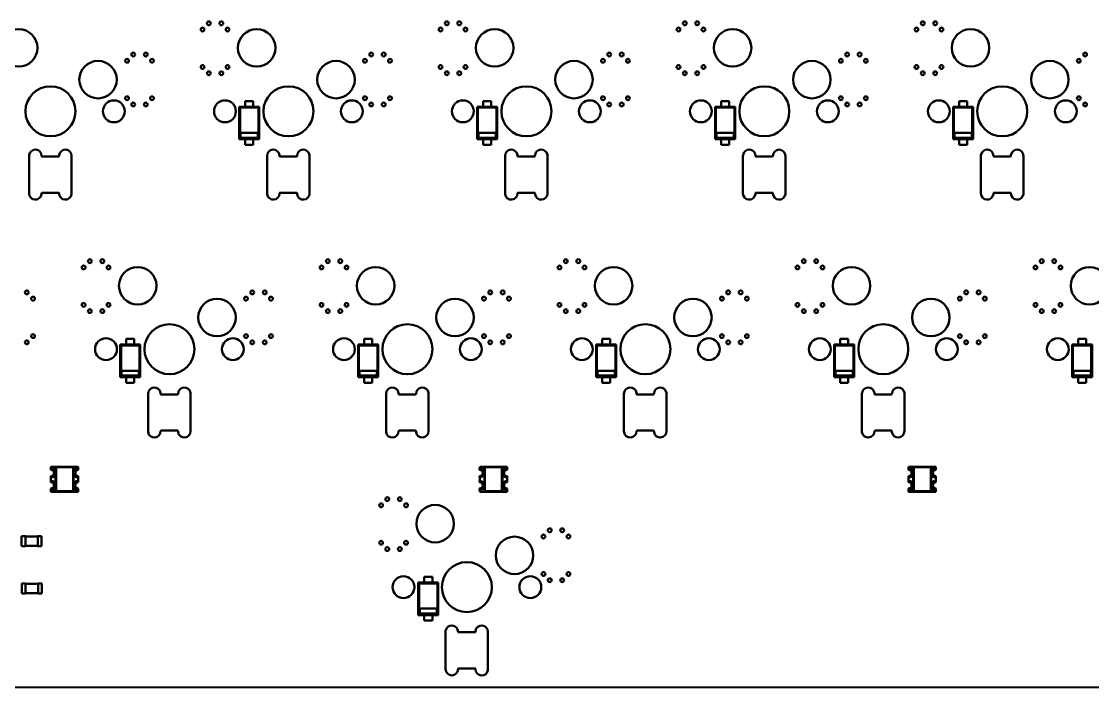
# Model space of a CAD drawing. Header units: millimetres. Extents: x 43 to 387, y 137 to 261.
# Drawn here: x 210.1 to 295.8, y 138.9 to 192.2 of the extents above; entities that cross this region are included whole.
import ezdxf

# ---------------------------------------------------------------- set-up
doc = ezdxf.new("R2010")
doc.units = ezdxf.units.MM
doc.header["$LTSCALE"] = 0.75
doc.layers.add('Visible', color=7, linetype='Continuous', lineweight=50)

msp = doc.modelspace()

# ---------------------------------------------------------------- linework, layer by layer
at = {"layer": 'Visible', "extrusion": (0, 0, -1)}
for p, q in [((228.005, 185.386), (227.53, 185.386)), ((227.53, 185.386), (227.593, 185.323)), ((227.53, 185.386), (227.53, 182.786)), ((229.067, 185.323), (227.593, 185.323)), ((227.593, 185.323), (227.593, 182.849)), ((228.655, 185.836), (228.005, 185.836)), ((228.005, 185.386), (228.005, 185.836)), ((228.655, 185.386), (228.005, 185.386)), ((228.655, 185.386), (228.655, 185.836)), ((229.13, 185.386), (228.655, 185.386)), ((229.13, 185.386), (229.067, 185.323)), ((229.067, 182.849), (229.067, 185.323)), ((229.13, 182.786), (229.13, 185.386)), ((247.055, 185.386), (246.58, 185.386)), ((246.58, 185.386), (246.643, 185.323)), ((246.58, 185.386), (246.58, 182.786)), ((248.117, 185.323), (246.643, 185.323)), ((246.643, 185.323), (246.643, 182.849)), ((247.705, 185.836), (247.055, 185.836)), ((247.055, 185.386), (247.055, 185.836)), ((247.705, 185.386), (247.055, 185.386)), ((247.705, 185.386), (247.705, 185.836)), ((248.18, 185.386), (247.705, 185.386)), ((248.18, 185.386), (248.117, 185.323)), ((248.117, 182.849), (248.117, 185.323)), ((248.18, 182.786), (248.18, 185.386)), ((266.105, 185.386), (265.63, 185.386)), ((265.63, 185.386), (265.693, 185.323)), ((265.63, 185.386), (265.63, 182.786)), ((267.167, 185.323), (265.693, 185.323)), ((265.693, 185.323), (265.693, 182.849)), ((266.755, 185.836), (266.105, 185.836)), ((266.105, 185.386), (266.105, 185.836)), ((266.755, 185.386), (266.105, 185.386)), ((266.755, 185.386), (266.755, 185.836)), ((267.23, 185.386), (266.755, 185.386)), ((267.23, 185.386), (267.167, 185.323)), ((267.167, 182.849), (267.167, 185.323)), ((267.23, 182.786), (267.23, 185.386)), ((285.155, 185.386), (284.68, 185.386)), ((284.68, 185.386), (284.743, 185.323)), ((284.68, 185.386), (284.68, 182.786)), ((286.217, 185.323), (284.743, 185.323)), ((284.743, 185.323), (284.743, 182.849)), ((285.805, 185.836), (285.155, 185.836)), ((285.155, 185.386), (285.155, 185.836)), ((285.805, 185.386), (285.155, 185.386)), ((285.805, 185.386), (285.805, 185.836)), ((286.28, 185.386), (285.805, 185.386)), ((286.28, 185.386), (286.217, 185.323)), ((286.217, 182.849), (286.217, 185.323)), ((286.28, 182.786), (286.28, 185.386)), ((227.53, 182.786), (227.593, 182.849)), ((227.53, 182.786), (228.005, 182.786)), ((227.593, 182.849), (229.067, 182.849)), ((227.643, 183.299), (229.017, 183.299)), ((227.643, 182.899), (227.643, 183.299)), ((227.643, 182.899), (229.017, 182.899)), ((228.005, 182.786), (228.655, 182.786)), ((228.005, 182.786), (228.005, 182.336)), ((228.655, 182.786), (229.13, 182.786)), ((228.655, 182.786), (228.655, 182.336)), ((229.017, 182.899), (229.017, 183.299)), ((229.13, 182.786), (229.067, 182.849)), ((246.58, 182.786), (246.643, 182.849)), ((246.58, 182.786), (247.055, 182.786)), ((246.643, 182.849), (248.117, 182.849)), ((246.693, 183.299), (248.067, 183.299)), ((246.693, 182.899), (246.693, 183.299)), ((246.693, 182.899), (248.067, 182.899)), ((247.055, 182.786), (247.705, 182.786)), ((247.055, 182.786), (247.055, 182.336)), ((247.705, 182.786), (248.18, 182.786)), ((247.705, 182.786), (247.705, 182.336)), ((248.067, 182.899), (248.067, 183.299)), ((248.18, 182.786), (248.117, 182.849)), ((265.63, 182.786), (265.693, 182.849)), ((265.63, 182.786), (266.105, 182.786)), ((265.693, 182.849), (267.167, 182.849)), ((265.743, 183.299), (267.117, 183.299)), ((265.743, 182.899), (265.743, 183.299)), ((265.743, 182.899), (267.117, 182.899)), ((266.105, 182.786), (266.755, 182.786)), ((266.105, 182.786), (266.105, 182.336)), ((266.755, 182.786), (267.23, 182.786)), ((266.755, 182.786), (266.755, 182.336)), ((267.117, 182.899), (267.117, 183.299)), ((267.23, 182.786), (267.167, 182.849)), ((284.68, 182.786), (284.743, 182.849)), ((284.68, 182.786), (285.155, 182.786)), ((284.743, 182.849), (286.217, 182.849)), ((284.793, 183.299), (286.167, 183.299)), ((284.793, 182.899), (284.793, 183.299)), ((284.793, 182.899), (286.167, 182.899)), ((285.155, 182.786), (285.805, 182.786)), ((285.155, 182.786), (285.155, 182.336)), ((285.805, 182.786), (286.28, 182.786)), ((285.805, 182.786), (285.805, 182.336)), ((286.167, 182.899), (286.167, 183.299)), ((286.28, 182.786), (286.217, 182.849)), ((228.005, 182.336), (228.655, 182.336)), ((247.055, 182.336), (247.705, 182.336)), ((266.105, 182.336), (266.755, 182.336)), ((285.155, 182.336), (285.805, 182.336)), ((210.707, 181.448), (210.71, 181.52)), ((210.707, 178.448), (210.707, 181.448)), ((211.707, 181.448), (211.709, 181.428)), ((211.757, 181.398), (213.057, 181.398)), ((213.057, 181.398), (213.077, 181.4)), ((213.107, 181.448), (213.11, 181.52)), ((214.107, 181.448), (214.107, 178.448)), ((229.757, 178.448), (229.757, 181.448)), ((230.755, 181.52), (230.757, 181.448)), ((230.787, 181.4), (230.807, 181.398)), ((230.807, 181.398), (232.107, 181.398)), ((232.155, 181.428), (232.157, 181.448)), ((233.155, 181.52), (233.157, 181.448)), ((233.157, 181.448), (233.157, 178.448)), ((248.807, 178.448), (248.807, 181.448)), ((249.805, 181.52), (249.807, 181.448)), ((249.837, 181.4), (249.857, 181.398)), ((249.857, 181.398), (251.157, 181.398)), ((251.205, 181.428), (251.207, 181.448)), ((252.205, 181.52), (252.207, 181.448)), ((252.207, 181.448), (252.207, 178.448)), ((267.857, 181.448), (267.86, 181.52)), ((267.857, 178.448), (267.857, 181.448)), ((268.857, 181.448), (268.859, 181.428)), ((268.907, 181.398), (270.207, 181.398)), ((270.207, 181.398), (270.227, 181.4)), ((271.257, 181.448), (271.257, 178.448)), ((286.907, 181.448), (286.91, 181.52)), ((286.907, 178.448), (286.907, 181.448)), ((287.907, 181.448), (287.909, 181.428)), ((287.957, 181.398), (289.257, 181.398)), ((289.257, 181.398), (289.277, 181.4)), ((289.307, 181.448), (289.31, 181.52)), ((290.307, 181.448), (290.307, 178.448)), ((211.707, 178.448), (211.705, 178.377)), ((211.757, 178.498), (211.737, 178.496)), ((213.057, 178.498), (211.757, 178.498)), ((213.107, 178.448), (213.105, 178.468)), ((214.107, 178.448), (214.105, 178.377)), ((229.76, 178.377), (229.757, 178.448)), ((230.759, 178.468), (230.757, 178.448)), ((232.107, 178.498), (230.807, 178.498)), ((232.127, 178.496), (232.107, 178.498)), ((232.16, 178.377), (232.157, 178.448)), ((248.81, 178.377), (248.807, 178.448)), ((249.809, 178.468), (249.807, 178.448)), ((251.157, 178.498), (249.857, 178.498)), ((251.177, 178.496), (251.157, 178.498)), ((251.21, 178.377), (251.207, 178.448)), ((268.857, 178.448), (268.855, 178.377)), ((268.907, 178.498), (268.887, 178.496)), ((270.207, 178.498), (268.907, 178.498)), ((270.257, 178.448), (270.255, 178.468)), ((271.257, 178.448), (271.255, 178.377)), ((287.907, 178.448), (287.905, 178.377)), ((287.957, 178.498), (287.937, 178.496)), ((289.257, 178.498), (287.957, 178.498)), ((289.307, 178.448), (289.305, 178.468)), ((290.307, 178.448), (290.305, 178.377)), ((219.13, 166.786), (218.48, 166.786)), ((218.48, 166.336), (218.48, 166.786)), ((219.13, 166.336), (219.13, 166.786)), ((238.18, 166.786), (237.53, 166.786)), ((237.53, 166.336), (237.53, 166.786)), ((238.18, 166.336), (238.18, 166.786)), ((257.23, 166.786), (256.58, 166.786)), ((256.58, 166.336), (256.58, 166.786)), ((257.23, 166.336), (257.23, 166.786)), ((276.28, 166.786), (275.63, 166.786)), ((275.63, 166.336), (275.63, 166.786)), ((276.28, 166.336), (276.28, 166.786)), ((295.33, 166.786), (294.68, 166.786)), ((294.68, 166.336), (294.68, 166.786)), ((295.33, 166.336), (295.33, 166.786)), ((218.48, 166.336), (218.005, 166.336)), ((218.005, 166.336), (218.068, 166.273)), ((218.005, 166.336), (218.005, 163.736)), ((219.542, 166.273), (218.068, 166.273)), ((218.068, 166.273), (218.068, 163.799)), ((219.13, 166.336), (218.48, 166.336)), ((219.605, 166.336), (219.13, 166.336)), ((219.605, 166.336), (219.542, 166.273)), ((219.542, 163.799), (219.542, 166.273)), ((219.605, 163.736), (219.605, 166.336)), ((237.53, 166.336), (237.055, 166.336)), ((237.055, 166.336), (237.118, 166.273)), ((237.055, 166.336), (237.055, 163.736)), ((238.592, 166.273), (237.118, 166.273)), ((237.118, 166.273), (237.118, 163.799)), ((238.18, 166.336), (237.53, 166.336)), ((238.655, 166.336), (238.18, 166.336)), ((238.655, 166.336), (238.592, 166.273)), ((238.592, 163.799), (238.592, 166.273)), ((238.655, 163.736), (238.655, 166.336)), ((256.58, 166.336), (256.105, 166.336)), ((256.105, 166.336), (256.168, 166.273)), ((256.105, 166.336), (256.105, 163.736)), ((257.642, 166.273), (256.168, 166.273)), ((256.168, 166.273), (256.168, 163.799)), ((257.23, 166.336), (256.58, 166.336)), ((257.705, 166.336), (257.23, 166.336)), ((257.705, 166.336), (257.642, 166.273)), ((257.642, 163.799), (257.642, 166.273)), ((257.705, 163.736), (257.705, 166.336)), ((275.63, 166.336), (275.155, 166.336)), ((275.155, 166.336), (275.218, 166.273)), ((275.155, 166.336), (275.155, 163.736)), ((276.692, 166.273), (275.218, 166.273)), ((275.218, 166.273), (275.218, 163.799)), ((276.28, 166.336), (275.63, 166.336)), ((276.755, 166.336), (276.28, 166.336)), ((276.755, 166.336), (276.692, 166.273)), ((276.692, 163.799), (276.692, 166.273)), ((276.755, 163.736), (276.755, 166.336)), ((294.68, 166.336), (294.205, 166.336)), ((294.205, 166.336), (294.268, 166.273)), ((294.205, 166.336), (294.205, 163.736)), ((295.742, 166.273), (294.268, 166.273)), ((294.268, 166.273), (294.268, 163.799)), ((295.33, 166.336), (294.68, 166.336)), ((295.805, 166.336), (295.33, 166.336)), ((295.805, 166.336), (295.742, 166.273)), ((295.742, 163.799), (295.742, 166.273)), ((295.805, 163.736), (295.805, 166.336)), ((218.005, 163.736), (218.068, 163.799)), ((218.068, 163.799), (219.542, 163.799)), ((218.118, 164.249), (219.492, 164.249)), ((218.118, 163.849), (218.118, 164.249)), ((218.118, 163.849), (219.492, 163.849)), ((219.492, 163.849), (219.492, 164.249)), ((219.605, 163.736), (219.542, 163.799)), ((237.055, 163.736), (237.118, 163.799)), ((237.118, 163.799), (238.592, 163.799)), ((237.168, 164.249), (238.542, 164.249)), ((237.168, 163.849), (237.168, 164.249)), ((237.168, 163.849), (238.542, 163.849)), ((238.542, 163.849), (238.542, 164.249)), ((238.655, 163.736), (238.592, 163.799)), ((256.105, 163.736), (256.168, 163.799)), ((256.168, 163.799), (257.642, 163.799)), ((256.218, 164.249), (257.592, 164.249)), ((256.218, 163.849), (256.218, 164.249)), ((256.218, 163.849), (257.592, 163.849)), ((257.592, 163.849), (257.592, 164.249)), ((257.705, 163.736), (257.642, 163.799)), ((275.155, 163.736), (275.218, 163.799)), ((275.218, 163.799), (276.692, 163.799)), ((275.268, 164.249), (276.642, 164.249)), ((275.268, 163.849), (275.268, 164.249)), ((275.268, 163.849), (276.642, 163.849)), ((276.642, 163.849), (276.642, 164.249)), ((276.755, 163.736), (276.692, 163.799)), ((294.205, 163.736), (294.268, 163.799)), ((294.268, 163.799), (295.742, 163.799)), ((294.318, 164.249), (295.692, 164.249)), ((294.318, 163.849), (294.318, 164.249)), ((294.318, 163.849), (295.692, 163.849)), ((295.692, 163.849), (295.692, 164.249)), ((295.805, 163.736), (295.742, 163.799)), ((218.005, 163.736), (218.48, 163.736)), ((218.48, 163.736), (219.13, 163.736)), ((218.48, 163.736), (218.48, 163.286)), ((218.48, 163.286), (219.13, 163.286)), ((219.13, 163.736), (219.605, 163.736)), ((219.13, 163.736), (219.13, 163.286)), ((237.055, 163.736), (237.53, 163.736)), ((237.53, 163.736), (238.18, 163.736)), ((237.53, 163.736), (237.53, 163.286)), ((237.53, 163.286), (238.18, 163.286)), ((238.18, 163.736), (238.655, 163.736)), ((238.18, 163.736), (238.18, 163.286)), ((256.105, 163.736), (256.58, 163.736)), ((256.58, 163.736), (257.23, 163.736)), ((256.58, 163.736), (256.58, 163.286)), ((256.58, 163.286), (257.23, 163.286)), ((257.23, 163.736), (257.705, 163.736)), ((257.23, 163.736), (257.23, 163.286)), ((275.155, 163.736), (275.63, 163.736)), ((275.63, 163.736), (276.28, 163.736)), ((275.63, 163.736), (275.63, 163.286)), ((275.63, 163.286), (276.28, 163.286)), ((276.28, 163.736), (276.755, 163.736)), ((276.28, 163.736), (276.28, 163.286)), ((294.205, 163.736), (294.68, 163.736)), ((294.68, 163.736), (295.33, 163.736)), ((294.68, 163.736), (294.68, 163.286)), ((294.68, 163.286), (295.33, 163.286)), ((295.33, 163.736), (295.805, 163.736)), ((295.33, 163.736), (295.33, 163.286)), ((220.232, 159.398), (220.232, 162.398)), ((221.23, 162.47), (221.232, 162.398)), ((221.262, 162.35), (221.282, 162.348)), ((221.282, 162.348), (222.582, 162.348)), ((222.63, 162.378), (222.632, 162.398)), ((223.63, 162.47), (223.632, 162.398)), ((223.632, 162.398), (223.632, 159.398)), ((239.282, 159.398), (239.282, 162.398)), ((240.28, 162.47), (240.282, 162.398)), ((240.312, 162.35), (240.332, 162.348)), ((240.332, 162.348), (241.632, 162.348)), ((241.68, 162.378), (241.682, 162.398)), ((242.68, 162.47), (242.682, 162.398)), ((242.682, 162.398), (242.682, 159.398)), ((258.332, 159.398), (258.332, 162.398)), ((259.33, 162.47), (259.332, 162.398)), ((259.362, 162.35), (259.382, 162.348)), ((259.382, 162.348), (260.682, 162.348)), ((261.73, 162.47), (261.732, 162.398)), ((261.732, 162.398), (261.732, 159.398)), ((277.382, 159.398), (277.382, 162.398)), ((278.38, 162.47), (278.382, 162.398)), ((278.412, 162.35), (278.432, 162.348)), ((278.432, 162.348), (279.732, 162.348)), ((279.78, 162.378), (279.782, 162.398)), ((280.78, 162.47), (280.782, 162.398)), ((280.782, 162.398), (280.782, 159.398)), ((220.235, 159.327), (220.232, 159.398)), ((222.582, 159.448), (221.282, 159.448)), ((222.602, 159.446), (222.582, 159.448)), ((222.635, 159.327), (222.632, 159.398)), ((239.285, 159.327), (239.282, 159.398)), ((240.284, 159.418), (240.282, 159.398)), ((241.632, 159.448), (240.332, 159.448)), ((241.652, 159.446), (241.632, 159.448)), ((241.685, 159.327), (241.682, 159.398)), ((258.335, 159.327), (258.332, 159.398)), ((259.334, 159.418), (259.332, 159.398)), ((260.682, 159.448), (259.382, 159.448)), ((260.702, 159.446), (260.682, 159.448)), ((260.735, 159.327), (260.732, 159.398)), ((277.385, 159.327), (277.382, 159.398)), ((278.384, 159.418), (278.382, 159.398)), ((279.732, 159.448), (278.432, 159.448)), ((279.785, 159.327), (279.782, 159.398)), ((212.457, 156.433), (212.447, 156.433)), ((212.447, 156.433), (212.447, 156.308)), ((212.457, 156.558), (214.637, 156.558)), ((212.457, 156.433), (212.457, 156.558)), ((212.871, 156.509), (212.822, 156.558)), ((212.822, 156.558), (212.822, 154.558)), ((214.272, 156.558), (212.822, 156.558)), ((212.871, 156.509), (212.871, 154.607)), ((214.223, 156.509), (212.871, 156.509)), ((214.223, 156.509), (214.272, 156.558)), ((214.223, 154.607), (214.223, 156.509)), ((214.272, 155.064), (214.272, 156.558)), ((214.637, 156.558), (214.637, 156.433)), ((214.637, 156.433), (214.647, 156.433)), ((214.647, 156.308), (214.647, 156.433)), ((246.787, 156.433), (246.777, 156.433)), ((246.777, 156.433), (246.777, 156.308)), ((246.787, 156.558), (248.967, 156.558)), ((246.787, 156.433), (246.787, 156.558)), ((247.201, 156.509), (247.152, 156.558)), ((247.152, 156.558), (247.152, 154.558)), ((248.602, 156.558), (247.152, 156.558)), ((247.201, 156.509), (247.201, 154.607)), ((248.553, 156.509), (247.201, 156.509)), ((248.553, 156.509), (248.602, 156.558)), ((248.553, 154.607), (248.553, 156.509)), ((248.602, 155.064), (248.602, 156.558)), ((248.967, 156.558), (248.967, 156.433)), ((248.967, 156.433), (248.977, 156.433)), ((248.977, 156.308), (248.977, 156.433)), ((281.117, 156.433), (281.107, 156.433)), ((281.107, 156.433), (281.107, 156.308)), ((281.117, 156.558), (283.297, 156.558)), ((281.117, 156.433), (281.117, 156.558)), ((281.531, 156.509), (281.482, 156.558)), ((281.482, 156.558), (281.482, 154.558)), ((282.932, 156.558), (281.482, 156.558)), ((281.531, 156.509), (281.531, 154.607)), ((282.883, 156.509), (281.531, 156.509)), ((282.883, 156.509), (282.932, 156.558)), ((282.883, 154.607), (282.883, 156.509)), ((282.932, 155.064), (282.932, 156.558)), ((283.297, 156.558), (283.297, 156.433)), ((283.297, 156.433), (283.307, 156.433)), ((283.307, 156.308), (283.307, 156.433)), ((212.447, 155.808), (212.447, 155.683)), ((212.457, 155.683), (212.447, 155.683)), ((212.457, 155.433), (212.447, 155.433)), ((212.447, 155.433), (212.447, 155.308)), ((212.457, 155.433), (212.457, 155.683)), ((214.637, 155.683), (214.637, 155.433)), ((214.637, 155.683), (214.647, 155.683)), ((214.647, 155.433), (214.637, 155.433)), ((214.647, 155.683), (214.647, 155.808)), ((214.647, 155.308), (214.647, 155.433)), ((246.777, 155.808), (246.777, 155.683)), ((246.787, 155.683), (246.777, 155.683)), ((246.787, 155.433), (246.777, 155.433)), ((246.777, 155.433), (246.777, 155.308)), ((246.787, 155.433), (246.787, 155.683)), ((248.967, 155.683), (248.967, 155.433)), ((248.967, 155.683), (248.977, 155.683)), ((248.977, 155.433), (248.967, 155.433)), ((248.977, 155.683), (248.977, 155.808)), ((248.977, 155.308), (248.977, 155.433)), ((281.107, 155.808), (281.107, 155.683)), ((281.117, 155.683), (281.107, 155.683)), ((281.117, 155.433), (281.107, 155.433)), ((281.107, 155.433), (281.107, 155.308)), ((281.117, 155.433), (281.117, 155.683)), ((283.297, 155.683), (283.297, 155.433)), ((283.297, 155.683), (283.307, 155.683)), ((283.307, 155.433), (283.297, 155.433)), ((283.307, 155.683), (283.307, 155.808)), ((283.307, 155.308), (283.307, 155.433)), ((212.447, 154.808), (212.447, 154.683)), ((212.457, 154.683), (212.447, 154.683)), ((212.457, 154.558), (212.457, 154.683)), ((214.637, 154.558), (212.457, 154.558)), ((212.871, 154.607), (212.822, 154.558)), ((212.822, 154.558), (214.272, 154.558)), ((212.871, 154.607), (214.223, 154.607)), ((214.223, 154.607), (214.272, 154.558)), ((214.272, 154.558), (214.272, 155.052)), ((214.637, 154.683), (214.637, 154.558)), ((214.637, 154.683), (214.647, 154.683)), ((214.647, 154.683), (214.647, 154.808)), ((246.777, 154.808), (246.777, 154.683)), ((246.787, 154.683), (246.777, 154.683)), ((246.787, 154.558), (246.787, 154.683)), ((248.967, 154.558), (246.787, 154.558)), ((247.201, 154.607), (247.152, 154.558)), ((247.152, 154.558), (248.602, 154.558)), ((247.201, 154.607), (248.553, 154.607)), ((248.553, 154.607), (248.602, 154.558)), ((248.602, 154.558), (248.602, 155.052)), ((248.967, 154.683), (248.967, 154.558)), ((248.967, 154.683), (248.977, 154.683)), ((248.977, 154.683), (248.977, 154.808)), ((281.107, 154.808), (281.107, 154.683)), ((281.117, 154.683), (281.107, 154.683)), ((281.117, 154.558), (281.117, 154.683)), ((283.297, 154.558), (281.117, 154.558)), ((281.531, 154.607), (281.482, 154.558)), ((281.482, 154.558), (282.932, 154.558)), ((281.531, 154.607), (282.883, 154.607)), ((282.883, 154.607), (282.932, 154.558)), ((282.932, 154.558), (282.932, 155.052)), ((283.297, 154.683), (283.297, 154.558)), ((283.297, 154.683), (283.307, 154.683)), ((283.307, 154.683), (283.307, 154.808)), ((210.407, 150.998), (210.107, 150.998)), ((210.107, 150.968), (210.107, 150.998)), ((210.107, 150.968), (210.107, 150.228)), ((210.407, 150.968), (210.407, 150.998)), ((211.407, 150.968), (210.407, 150.968)), ((210.407, 150.968), (210.407, 150.228)), ((211.707, 150.998), (211.407, 150.998)), ((211.407, 150.968), (211.407, 150.998)), ((211.407, 150.968), (211.407, 150.228)), ((211.707, 150.968), (211.707, 150.998)), ((211.707, 150.968), (211.707, 150.228)), ((210.107, 150.228), (210.107, 150.198)), ((210.407, 150.198), (210.107, 150.198)), ((211.407, 150.228), (210.407, 150.228)), ((210.407, 150.228), (210.407, 150.198)), ((211.407, 150.228), (211.407, 150.198)), ((211.707, 150.198), (211.407, 150.198)), ((211.707, 150.228), (211.707, 150.198)), ((242.992, 147.731), (242.342, 147.731)), ((242.342, 147.281), (242.342, 147.731)), ((242.992, 147.281), (242.992, 147.731)), ((210.127, 147.178), (210.127, 147.208)), ((210.127, 147.208), (210.427, 147.208)), ((210.127, 146.438), (210.127, 147.178)), ((210.427, 147.178), (210.427, 147.208)), ((210.427, 146.438), (210.427, 147.178)), ((210.427, 147.178), (211.427, 147.178)), ((211.427, 147.178), (211.427, 147.208)), ((211.427, 147.208), (211.727, 147.208)), ((211.427, 146.438), (211.427, 147.178)), ((211.727, 147.178), (211.727, 147.208)), ((211.727, 146.438), (211.727, 147.178)), ((242.342, 147.281), (241.867, 147.281)), ((241.867, 147.281), (241.93, 147.218)), ((241.867, 147.281), (241.867, 144.681)), ((243.404, 147.218), (241.93, 147.218)), ((241.93, 147.218), (241.93, 144.744)), ((242.992, 147.281), (242.342, 147.281)), ((243.467, 147.281), (242.992, 147.281)), ((243.467, 147.281), (243.404, 147.218)), ((243.404, 144.744), (243.404, 147.218)), ((243.467, 144.681), (243.467, 147.281)), ((210.127, 146.438), (210.127, 146.408)), ((210.127, 146.408), (210.427, 146.408)), ((210.427, 146.438), (210.427, 146.408)), ((210.427, 146.438), (211.427, 146.438)), ((211.427, 146.438), (211.427, 146.408)), ((211.427, 146.408), (211.727, 146.408)), ((211.727, 146.438), (211.727, 146.408)), ((241.98, 145.194), (243.354, 145.194)), ((241.98, 144.794), (241.98, 145.194)), ((243.354, 144.794), (243.354, 145.194)), ((241.867, 144.681), (241.93, 144.744)), ((241.867, 144.681), (242.342, 144.681)), ((241.93, 144.744), (243.404, 144.744)), ((241.98, 144.794), (243.354, 144.794)), ((242.342, 144.681), (242.992, 144.681)), ((242.342, 144.681), (242.342, 144.231)), ((242.342, 144.231), (242.992, 144.231)), ((242.992, 144.681), (243.467, 144.681)), ((242.992, 144.681), (242.992, 144.231)), ((243.467, 144.681), (243.404, 144.744)), ((244.045, 143.346), (244.047, 143.417)), ((244.045, 140.346), (244.045, 143.346)), ((245.045, 143.346), (245.047, 143.326)), ((245.095, 143.296), (246.395, 143.296)), ((246.395, 143.296), (246.415, 143.298)), ((246.445, 143.346), (246.447, 143.417)), ((247.445, 143.346), (247.445, 140.346)), ((245.095, 140.396), (245.075, 140.394)), ((246.395, 140.396), (245.095, 140.396)), ((246.445, 140.346), (246.443, 140.366)), ((247.445, 140.346), (247.442, 140.274)), ((190.949, 138.869), (300.48, 138.906))]:
    msp.add_line(p, q, dxfattribs=at)
at = {"layer": 'Visible'}
for centre, radius in [((225.097, 192.068), 0.15), ((226.097, 192.068), 0.15), ((244.147, 192.068), 0.15), ((245.147, 192.068), 0.15), ((263.197, 192.068), 0.15), ((264.197, 192.068), 0.15), ((282.247, 192.068), 0.15), ((283.247, 192.068), 0.15), ((209.877, 190.098), 1.5), ((224.597, 191.568), 0.15), ((226.597, 191.568), 0.15), ((228.927, 190.098), 1.5), ((243.647, 191.568), 0.15), ((245.647, 191.568), 0.15), ((247.977, 190.098), 1.5), ((262.697, 191.568), 0.15), ((264.697, 191.568), 0.15), ((267.027, 190.098), 1.5), ((281.747, 191.568), 0.15), ((283.747, 191.568), 0.15), ((286.077, 190.098), 1.5), ((219.047, 189.568), 0.15), ((220.047, 189.568), 0.15), ((238.097, 189.568), 0.15), ((239.097, 189.568), 0.15), ((257.147, 189.568), 0.15), ((258.147, 189.568), 0.15), ((276.197, 189.568), 0.15), ((277.197, 189.568), 0.15), ((295.247, 189.568), 0.15), ((216.227, 187.558), 1.5), ((218.547, 189.068), 0.15), ((220.547, 189.068), 0.15), ((224.597, 188.568), 0.15), ((226.597, 188.568), 0.15), ((235.277, 187.558), 1.5), ((237.597, 189.068), 0.15), ((239.597, 189.068), 0.15), ((243.647, 188.568), 0.15), ((245.647, 188.568), 0.15), ((254.327, 187.558), 1.5), ((256.647, 189.068), 0.15), ((258.647, 189.068), 0.15), ((262.697, 188.568), 0.15), ((264.697, 188.568), 0.15), ((273.377, 187.558), 1.5), ((275.697, 189.068), 0.15), ((277.697, 189.068), 0.15), ((281.747, 188.568), 0.15), ((283.747, 188.568), 0.15), ((292.427, 187.558), 1.5), ((294.747, 189.068), 0.15), ((225.097, 188.068), 0.15), ((226.097, 188.068), 0.15), ((244.147, 188.068), 0.15), ((245.147, 188.068), 0.15), ((263.197, 188.068), 0.15), ((264.197, 188.068), 0.15), ((282.247, 188.068), 0.15), ((283.247, 188.068), 0.15), ((212.417, 185.018), 2), ((231.467, 185.018), 2), ((250.517, 185.018), 2), ((269.567, 185.018), 2), ((288.617, 185.018), 2), ((218.547, 186.068), 0.15), ((220.547, 186.068), 0.15), ((237.597, 186.068), 0.15), ((239.597, 186.068), 0.15), ((256.647, 186.068), 0.15), ((258.647, 186.068), 0.15), ((275.697, 186.068), 0.15), ((277.697, 186.068), 0.15), ((294.747, 186.068), 0.15), ((217.497, 185.018), 0.875), ((219.047, 185.568), 0.15), ((220.047, 185.568), 0.15), ((226.387, 185.018), 0.875), ((236.547, 185.018), 0.875), ((238.097, 185.568), 0.15), ((239.097, 185.568), 0.15), ((245.437, 185.018), 0.875), ((255.597, 185.018), 0.875), ((257.147, 185.568), 0.15), ((258.147, 185.568), 0.15), ((264.487, 185.018), 0.875), ((274.647, 185.018), 0.875), ((276.197, 185.568), 0.15), ((277.197, 185.568), 0.15), ((283.537, 185.018), 0.875), ((293.697, 185.018), 0.875), ((295.247, 185.568), 0.15), ((215.072, 172.518), 0.15), ((215.572, 173.018), 0.15), ((216.572, 173.018), 0.15), ((217.072, 172.518), 0.15), ((219.402, 171.048), 1.5), ((234.122, 172.518), 0.15), ((234.622, 173.018), 0.15), ((235.622, 173.018), 0.15), ((236.122, 172.518), 0.15), ((238.452, 171.048), 1.5), ((253.172, 172.518), 0.15), ((253.672, 173.018), 0.15), ((254.672, 173.018), 0.15), ((255.172, 172.518), 0.15), ((257.502, 171.048), 1.5), ((272.222, 172.518), 0.15), ((272.722, 173.018), 0.15), ((273.722, 173.018), 0.15), ((274.222, 172.518), 0.15), ((276.552, 171.048), 1.5), ((291.272, 172.518), 0.15), ((291.772, 173.018), 0.15), ((292.772, 173.018), 0.15), ((293.272, 172.518), 0.15), ((295.602, 171.048), 1.5), ((210.522, 170.518), 0.15), ((228.572, 170.518), 0.15), ((229.572, 170.518), 0.15), ((247.622, 170.518), 0.15), ((248.622, 170.518), 0.15), ((266.672, 170.518), 0.15), ((267.672, 170.518), 0.15), ((285.722, 170.518), 0.15), ((286.722, 170.518), 0.15), ((211.022, 170.018), 0.15), ((225.752, 168.508), 1.5), ((228.072, 170.018), 0.15), ((230.072, 170.018), 0.15), ((244.802, 168.508), 1.5), ((247.122, 170.018), 0.15), ((249.122, 170.018), 0.15), ((263.852, 168.508), 1.5), ((266.172, 170.018), 0.15), ((268.172, 170.018), 0.15), ((282.902, 168.508), 1.5), ((285.222, 170.018), 0.15), ((287.222, 170.018), 0.15), ((215.072, 169.518), 0.15), ((215.572, 169.018), 0.15), ((216.572, 169.018), 0.15), ((217.072, 169.518), 0.15), ((234.122, 169.518), 0.15), ((234.622, 169.018), 0.15), ((235.622, 169.018), 0.15), ((236.122, 169.518), 0.15), ((253.172, 169.518), 0.15), ((253.672, 169.018), 0.15), ((254.672, 169.018), 0.15), ((255.172, 169.518), 0.15), ((272.222, 169.518), 0.15), ((272.722, 169.018), 0.15), ((273.722, 169.018), 0.15), ((274.222, 169.518), 0.15), ((291.272, 169.518), 0.15), ((291.772, 169.018), 0.15), ((292.772, 169.018), 0.15), ((293.272, 169.518), 0.15), ((221.942, 165.968), 2), ((240.992, 165.968), 2), ((260.042, 165.968), 2), ((279.092, 165.968), 2), ((210.522, 166.518), 0.15), ((211.022, 167.018), 0.15), ((216.862, 165.968), 0.875), ((227.022, 165.968), 0.875), ((228.072, 167.018), 0.15), ((228.572, 166.518), 0.15), ((229.572, 166.518), 0.15), ((230.072, 167.018), 0.15), ((235.912, 165.968), 0.875), ((246.072, 165.968), 0.875), ((247.122, 167.018), 0.15), ((247.622, 166.518), 0.15), ((248.622, 166.518), 0.15), ((249.122, 167.018), 0.15), ((254.962, 165.968), 0.875), ((265.122, 165.968), 0.875), ((266.172, 167.018), 0.15), ((266.672, 166.518), 0.15), ((267.672, 166.518), 0.15), ((268.172, 167.018), 0.15), ((274.012, 165.968), 0.875), ((284.172, 165.968), 0.875), ((285.222, 167.018), 0.15), ((285.722, 166.518), 0.15), ((286.722, 166.518), 0.15), ((287.222, 167.018), 0.15), ((293.062, 165.968), 0.875), ((238.885, 153.466), 0.15), ((239.385, 153.966), 0.15), ((240.385, 153.966), 0.15), ((240.885, 153.466), 0.15), ((243.215, 151.996), 1.5), ((249.565, 149.456), 1.5), ((251.885, 150.966), 0.15), ((252.385, 151.466), 0.15), ((253.385, 151.466), 0.15), ((253.885, 150.966), 0.15), ((238.885, 150.466), 0.15), ((239.385, 149.966), 0.15), ((240.385, 149.966), 0.15), ((240.885, 150.466), 0.15), ((245.755, 146.916), 2), ((240.675, 146.916), 0.875), ((250.835, 146.916), 0.875), ((251.885, 147.966), 0.15), ((252.385, 147.466), 0.15), ((253.385, 147.466), 0.15), ((253.885, 147.966), 0.15)]:
    msp.add_circle(centre, radius, dxfattribs=at)
at = {"layer": 'Visible', "extrusion": (0, 0, -1)}
for centre, radius, start, end in [((-211.206, 181.45), 0.501, 8.03444, 180.16836), ((-213.606, 181.45), 0.501, 8.03444, 180.16836), ((-230.258, 181.45), 0.501, 359.83164, 171.96556), ((-232.658, 181.45), 0.501, 359.83164, 171.96556), ((-249.308, 181.45), 0.501, 359.83164, 171.96556), ((-251.708, 181.45), 0.501, 359.83164, 171.96556), ((-268.356, 181.45), 0.501, 8.03444, 180.16836), ((-270.757, 181.448), 0.5, 0, 180), ((-287.406, 181.45), 0.501, 8.03444, 180.16836), ((-289.806, 181.45), 0.501, 8.03444, 180.16836), ((-211.208, 178.447), 0.501, 188.03444, 0.16836), ((-213.608, 178.447), 0.501, 188.03444, 0.16836), ((-230.256, 178.447), 0.501, 179.83164, 351.96556), ((-232.656, 178.447), 0.501, 179.83164, 351.96556), ((-249.306, 178.447), 0.501, 179.83164, 351.96556), ((-251.706, 178.447), 0.501, 179.83164, 351.96556), ((-268.358, 178.447), 0.501, 188.03444, 0.16836), ((-270.758, 178.447), 0.501, 188.03444, 0.16836), ((-287.408, 178.447), 0.501, 188.03444, 0.16836), ((-289.808, 178.447), 0.501, 188.03444, 0.16836), ((-220.733, 162.4), 0.501, 359.83164, 171.96556), ((-223.133, 162.4), 0.501, 359.83164, 171.96556), ((-239.783, 162.4), 0.501, 359.83164, 171.96556), ((-242.183, 162.4), 0.501, 359.83164, 171.96556), ((-258.833, 162.4), 0.501, 359.83164, 171.96556), ((-261.233, 162.4), 0.501, 359.83164, 171.96556), ((-277.883, 162.4), 0.501, 359.83164, 171.96556), ((-280.283, 162.4), 0.501, 359.83164, 171.96556), ((-220.731, 159.397), 0.501, 179.83164, 351.96556), ((-223.131, 159.397), 0.501, 179.83164, 351.96556), ((-239.781, 159.397), 0.501, 179.83164, 351.96556), ((-242.181, 159.397), 0.501, 179.83164, 351.96556), ((-258.831, 159.397), 0.501, 179.83164, 351.96556), ((-261.231, 159.397), 0.501, 179.83164, 351.96556), ((-277.881, 159.397), 0.501, 179.83164, 351.96556), ((-280.281, 159.397), 0.501, 179.83164, 351.96556), ((-212.447, 156.058), 0.25, 90, 270), ((-214.647, 156.058), 0.25, 270, 90), ((-246.777, 156.058), 0.25, 90, 270), ((-248.977, 156.058), 0.25, 270, 90), ((-281.107, 156.058), 0.25, 90, 270), ((-283.307, 156.058), 0.25, 270, 90), ((-212.447, 155.058), 0.25, 90, 270), ((-214.647, 155.058), 0.25, 270, 90), ((-246.777, 155.058), 0.25, 90, 270), ((-248.977, 155.058), 0.25, 270, 90), ((-281.107, 155.058), 0.25, 90, 270), ((-283.307, 155.058), 0.25, 270, 90), ((-244.544, 143.347), 0.501, 8.03444, 180.16836), ((-246.944, 143.347), 0.501, 8.03444, 180.16836), ((-244.545, 140.346), 0.5, 180, 0), ((-246.946, 140.344), 0.501, 188.03444, 0.16836)]:
    msp.add_arc(centre, radius, start, end, dxfattribs=at)
at = {"layer": 'Visible'}
for centre, radius, start, end in [((211.753, 181.445), 0.0465, 200.42305, 275.53642), ((213.061, 181.444), 0.0465, 290.42305, 5.53642), ((230.804, 181.444), 0.0465, 174.46358, 249.57695), ((232.112, 181.445), 0.0465, 264.46358, 339.57695), ((249.854, 181.444), 0.0465, 174.46358, 249.57695), ((251.162, 181.445), 0.0465, 264.46358, 339.57695), ((268.903, 181.445), 0.0465, 200.42305, 275.53642), ((270.211, 181.444), 0.0465, 290.42305, 5.53642), ((287.953, 181.445), 0.0465, 200.42305, 275.53642), ((289.261, 181.444), 0.0465, 290.42305, 5.53642), ((211.754, 178.453), 0.0465, 110.42305, 185.53642), ((213.062, 178.452), 0.0465, 20.42305, 95.53642), ((230.803, 178.452), 0.0465, 84.46358, 159.57695), ((232.111, 178.453), 0.0465, 354.46358, 69.57695), ((249.853, 178.452), 0.0465, 84.46358, 159.57695), ((251.161, 178.453), 0.0465, 354.46358, 69.57695), ((268.904, 178.453), 0.0465, 110.42305, 185.53642), ((270.212, 178.452), 0.0465, 20.42305, 95.53642), ((287.954, 178.453), 0.0465, 110.42305, 185.53642), ((289.262, 178.452), 0.0465, 20.42305, 95.53642), ((221.279, 162.394), 0.0465, 174.46358, 249.57695), ((222.587, 162.395), 0.0465, 264.46358, 339.57695), ((240.329, 162.394), 0.0465, 174.46358, 249.57695), ((241.637, 162.395), 0.0465, 264.46358, 339.57695), ((259.379, 162.394), 0.0465, 174.46358, 249.57695), ((260.682, 162.398), 0.05, 270.00133, 359.99867), ((278.429, 162.394), 0.0465, 174.46358, 249.57695), ((279.737, 162.395), 0.0465, 264.46358, 339.57695), ((221.282, 159.398), 0.05, 90.00133, 179.99867), ((222.586, 159.403), 0.0465, 354.46358, 69.57695), ((240.328, 159.402), 0.0465, 84.46358, 159.57695), ((241.636, 159.403), 0.0465, 354.46358, 69.57695), ((259.378, 159.402), 0.0465, 84.46358, 159.57695), ((260.686, 159.403), 0.0465, 354.46358, 69.57695), ((278.428, 159.402), 0.0465, 84.46358, 159.57695), ((279.732, 159.398), 0.05, 0.00133, 89.99867), ((212.447, 156.058), 0.375, 270, 90), ((214.647, 156.058), 0.375, 90, 270), ((246.777, 156.058), 0.375, 270, 90), ((248.977, 156.058), 0.375, 90, 270), ((281.107, 156.058), 0.375, 270, 90), ((283.307, 156.058), 0.375, 90, 270), ((212.447, 155.058), 0.375, 270, 90), ((214.647, 155.058), 0.375, 91.52752, 268.47247), ((246.777, 155.058), 0.375, 270, 90), ((248.977, 155.058), 0.375, 91.52752, 268.47247), ((281.107, 155.058), 0.375, 270, 90), ((283.307, 155.058), 0.375, 91.52752, 268.47247), ((245.09, 143.342), 0.0465, 200.42305, 275.53642), ((246.398, 143.341), 0.0465, 290.42305, 5.53642), ((245.091, 140.35), 0.0465, 110.42305, 185.53642), ((246.399, 140.35), 0.0465, 20.42305, 95.53642)]:
    msp.add_arc(centre, radius, start, end, dxfattribs=at)

doc.saveas('drawing.dxf')
